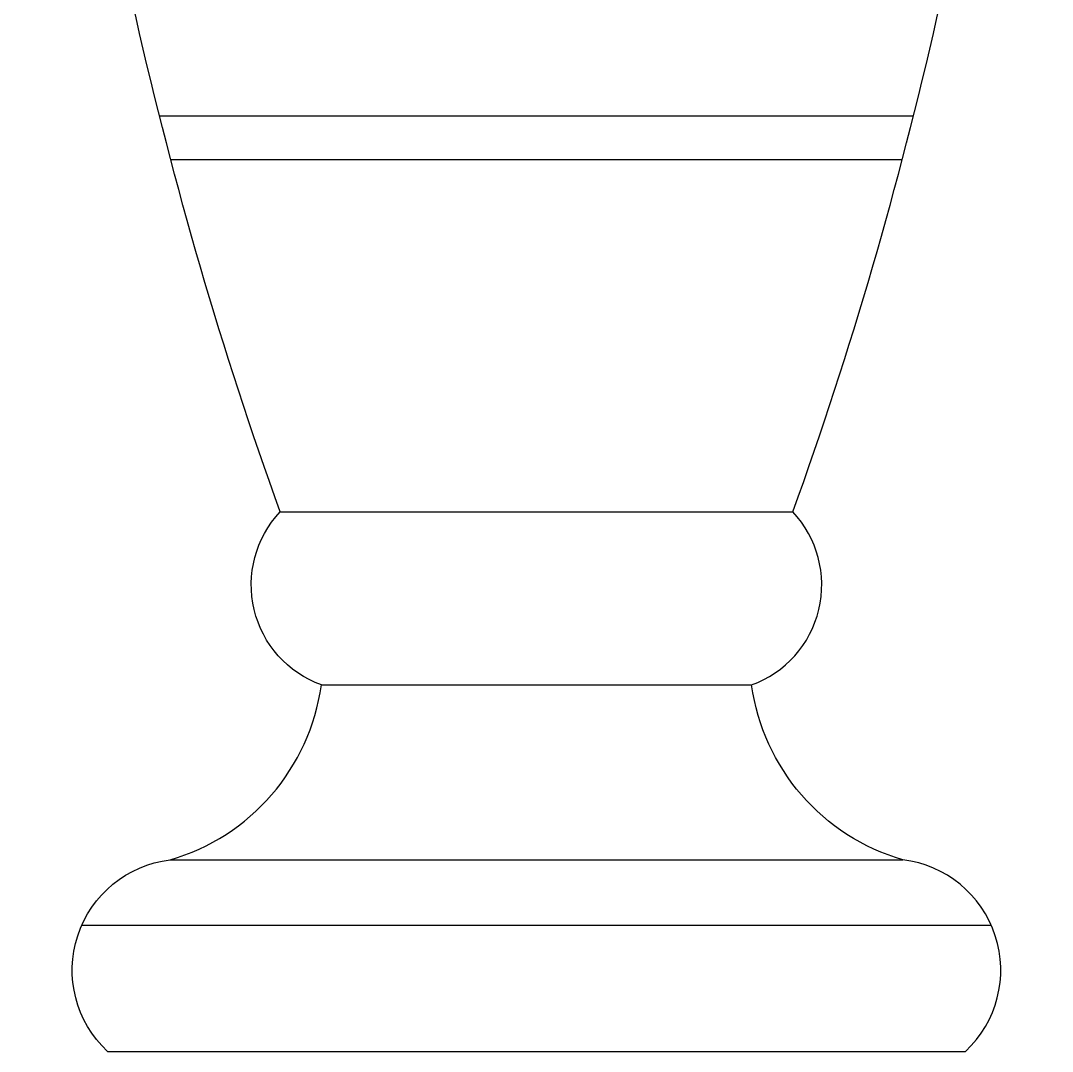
# Model space of a CAD drawing. Extents: x 532 to 750, y 962 to 1154.
# Drawn here: x 531.7 to 604.9, y 961.6 to 1034.8 of the extents above; entities that cross this region are included whole.
import ezdxf

# ---------------------------------------------------------------- set-up
doc = ezdxf.new("R2010")
doc.units = 0
doc.header["$LTSCALE"] = 10
doc.header["$MEASUREMENT"] = 0
for name, color, linetype in [('3', 3, 'CONTINUOUS'), ('4', 4, 'CONTINUOUS'), ('7', 7, 'CONTINUOUS')]:
    doc.layers.add(name, color=color, linetype=linetype)

msp = doc.modelspace()

# ---------------------------------------------------------------- linework, layer by layer
at = {"layer": '3'}
for p, q in [((541.587, 1028.044), (595.092, 1028.044)), ((542.38, 1024.956), (594.299, 1024.956)), ((542.337, 975.243), (594.342, 975.243)), ((536.077, 970.611), (600.602, 970.611))]:
    msp.add_line(p, q, dxfattribs=at)
at = {"layer": '4'}
msp.add_line((537.891, 961.647), (598.788, 961.647), dxfattribs=at)
for points in [[(537.891, 961.647, -0.636359), (542.337, 975.243, 0.296073), (553.073, 987.655, -0.538174), (550.148, 999.936, -0.061586), (534.086, 1071.058, -0.267895), (544.463, 1099.004, -0.501079), (547.922, 1111.037, 0.299165), (541.791, 1124.997, -0.245063), (531.736, 1136.891)], [(598.788, 961.647, 0.636359), (594.342, 975.243, -0.296073), (583.606, 987.655, 0.538174), (586.532, 999.936, 0.061586), (602.593, 1071.058, 0.267895), (592.216, 1099.004, 0.501079), (588.757, 1111.037, -0.299165), (594.888, 1124.997, 0.245063), (604.943, 1136.891)]]:
    msp.add_lwpolyline(points, format="xyb", dxfattribs=at)
at = {"layer": '7'}
for p, q in [((550.148, 999.936), (586.532, 999.936)), ((553.073, 987.655), (583.606, 987.655))]:
    msp.add_line(p, q, dxfattribs=at)

doc.saveas('drawing.dxf')
